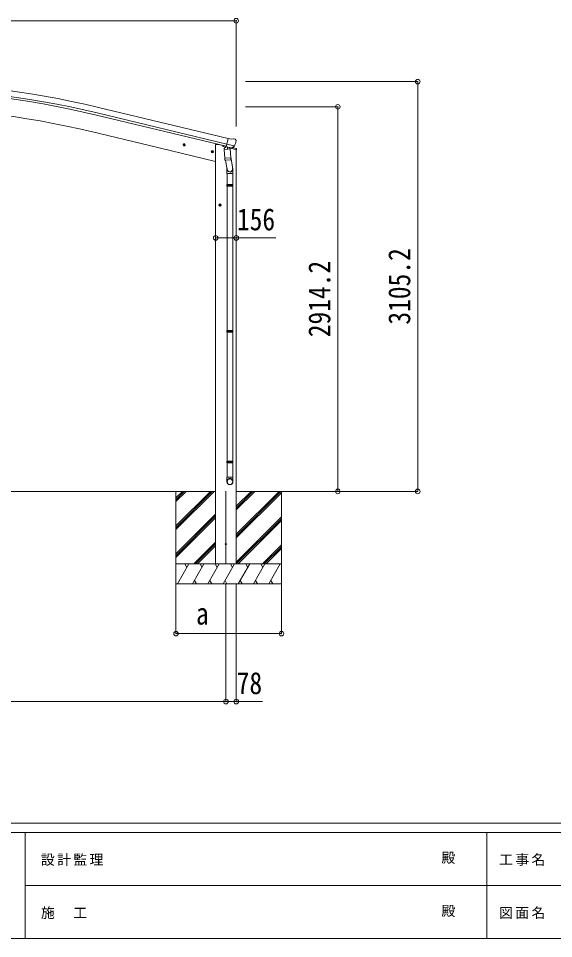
# Model space of a CAD drawing. Units: millimetres at full size. Extents: x -9783 to 9892, y -6828 to 6752.
# Drawn here: x -4022 to 36, y -6828 to 145 of the extents above; entities that cross this region are included whole.
import ezdxf
from ezdxf.enums import TextEntityAlignment as Align

# ---------------------------------------------------------------- set-up
doc = ezdxf.new("R2010")
doc.units = ezdxf.units.MM
doc.header["$LTSCALE"] = 35
doc.header["$PDMODE"] = 32
doc.header["$PDSIZE"] = 35
for name, color, linetype, lineweight in [('0-0_0', 7, 'Continuous', 9), ('0-1_本体', 4, 'Continuous', 9), ('0-2_部品', 7, 'Continuous', 9), ('0-8_PARTS2', 2, 'Continuous', 9), ('0-A_寸法', 6, 'Continuous', 9), ('F-0_240', 7, 'Continuous', 9)]:
    doc.layers.add(name, color=color, linetype=linetype, lineweight=lineweight)
doc.styles.add('ＭＳ ゴシック', font='')
doc.styles.get('ＭＳ ゴシック').set_extended_font_data('MS Gothic')

msp = doc.modelspace()

# ---------------------------------------------------------------- linework, layer by layer
at = {"layer": '0-0_0'}
for p, q in [((-7605.81, -3439.41), (-2526.66, -3439.41)), ((-2826.94, -3439.41), (-2826.94, -4139.41)), ((-2826.94, -3700.14), (-2566.21, -3439.41)), ((-2826.94, -3714.28), (-2552.07, -3439.41)), ((-2826.94, -3728.43), (-2537.93, -3439.41)), ((-2826.94, -3516.3), (-2750.06, -3439.41)), ((-2826.94, -3502.15), (-2764.2, -3439.41)), ((-2826.94, -3488.01), (-2778.34, -3439.41)), ((-2370.16, -3439.41), (-1938.78, -3439.41)), ((-2370.16, -3763.86), (-2045.71, -3439.41)), ((-2370.16, -3778), (-2031.57, -3439.41)), ((-2370.16, -3580.01), (-2229.56, -3439.41)), ((-2370.16, -3565.87), (-2243.7, -3439.41)), ((-2370.16, -3551.73), (-2257.84, -3439.41)), ((-2370.16, -3792.14), (-2026.94, -3448.93)), ((-2026.94, -3439.41), (-2026.94, -4139.41)), ((-2826.94, -3912.27), (-2526.16, -3611.49)), ((-2826.94, -3926.42), (-2526.16, -3625.64)), ((-2826.94, -3940.56), (-2526.16, -3639.78)), ((-2370.16, -3975.99), (-2026.94, -3632.78)), ((-2369.44, -3989.41), (-2026.94, -3646.92)), ((-2355.3, -3989.41), (-2026.94, -3661.06)), ((-2691.95, -3989.41), (-2526.16, -3823.63)), ((-2677.81, -3989.41), (-2526.16, -3837.77)), ((-2663.66, -3989.41), (-2526.16, -3851.91)), ((-2171.45, -3989.41), (-2026.94, -3844.91)), ((-2157.31, -3989.41), (-2026.94, -3859.05)), ((-2143.16, -3989.41), (-2026.94, -3873.19)), ((-2026.94, -3989.41), (-2826.94, -3989.41)), ((-2816.65, -4139.41), (-2730.05, -3989.41)), ((-2745.05, -4015.4), (-2760.05, -3989.41)), ((-2701.18, -4139.41), (-2614.58, -3989.41)), ((-2629.58, -4015.4), (-2644.58, -3989.41)), ((-2585.71, -4139.41), (-2499.11, -3989.41)), ((-2514.11, -4015.4), (-2529.11, -3989.41)), ((-2493.94, -3989.41), (-2359.94, -3989.41)), ((-2470.24, -4139.41), (-2383.64, -3989.41)), ((-2398.64, -4015.4), (-2413.64, -3989.41)), ((-2354.77, -4139.41), (-2268.17, -3989.41)), ((-2283.17, -4015.4), (-2298.17, -3989.41)), ((-2239.3, -4139.41), (-2152.7, -3989.41)), ((-2182.7, -3989.41), (-2167.7, -4015.4)), ((-2123.83, -4139.41), (-2037.23, -3989.41)), ((-2686.18, -4113.44), (-2671.18, -4139.41)), ((-2570.71, -4113.43), (-2555.71, -4139.41)), ((-2455.24, -4113.43), (-2440.24, -4139.41)), ((-2339.77, -4113.44), (-2324.77, -4139.41)), ((-2224.3, -4113.44), (-2209.3, -4139.41)), ((-2108.83, -4113.44), (-2093.83, -4139.41)), ((-2826.94, -4139.41), (-2026.94, -4139.41))]:
    msp.add_line(p, q, dxfattribs=at)
at = {"layer": '0-1_本体'}
for p, q in [((-3415.08, -529.63), (-2431.83, -765.69)), ((-3429.08, -587.98), (-2445.84, -824.03)), ((-3425.15, -571.61), (-2441.91, -807.67)), ((-3036.87, -816.86), (-3459.66, -715.36)), ((-2526.16, -939.47), (-3036.87, -816.86)), ((-2526.16, -810.03), (-2506.16, -810.03)), ((-2526.16, -3989.41), (-2526.16, -810.03)), ((-2505.66, -810.03), (-2472.39, -818.02)), ((-2370.16, -3989.41), (-2370.16, -849.18))]:
    msp.add_line(p, q, dxfattribs=at)
for radius in [7073, 7029.83, 7013, 6882]:
    msp.add_arc((-5066.23, -7407.21), radius, 76.5, 103.5, dxfattribs=at)
at = {"layer": '0-2_部品'}
for p, q in [((-2405.51, -770.28), (-2431.44, -764.06)), ((-2774.57, -810.93), (-2755.13, -815.6)), ((-2766.98, -806.07), (-2772.15, -811.51)), ((-2767.19, -822.99), (-2762.52, -803.54)), ((-2759.68, -807.82), (-2766.98, -806.07)), ((-2762.72, -820.46), (-2757.55, -815.01)), ((-2757.55, -815.01), (-2759.68, -807.82)), ((-2472.89, -817.54), (-2472.89, -820.69)), ((-2450.85, -829.93), (-2469.05, -825.55)), ((-2447.16, -825.69), (-2460.48, -841.01)), ((-2446.22, -825.62), (-2447.16, -825.69)), ((-2443.14, -828.1), (-2444.67, -827.73)), ((-2406.43, -836.91), (-2443.14, -828.1)), ((-2384.51, -821.9), (-2442.01, -808.1)), ((-2437.19, -829.92), (-2436.16, -844.53)), ((-2404.07, -837.38), (-2411.59, -835.58)), ((-2405.51, -770.28), (-2392.25, -767.58)), ((-2401.36, -836.81), (-2384.98, -822.32)), ((-2397.57, -833.46), (-2370.63, -839.93)), ((-2377.77, -770.77), (-2390.95, -767.61)), ((-2374.67, -773.02), (-2370.81, -779.32)), ((-2370.45, -781.6), (-2370.73, -782.75)), ((-2560.65, -862.29), (-2541.21, -866.95)), ((-2553.06, -857.42), (-2558.23, -862.87)), ((-2553.26, -874.34), (-2548.6, -854.9)), ((-2545.76, -859.18), (-2553.06, -857.42)), ((-2548.8, -871.82), (-2543.63, -866.37)), ((-2543.63, -866.37), (-2545.76, -859.18)), ((-2461.58, -847.46), (-2415.89, -844.26)), ((-2456.91, -914.29), (-2461.58, -847.46)), ((-2460.48, -841.01), (-2460.03, -847.35)), ((-2408.97, -838.92), (-2434.79, -845.35)), ((-2417.67, -841.08), (-2417.44, -844.37)), ((-2415.89, -844.26), (-2411.22, -911.1)), ((-2411.58, -905.98), (-2397.04, -993.85)), ((-2368.33, -849.74), (-2411.14, -839.46)), ((-2408.27, -837.14), (-2408.22, -837.88)), ((-2404.9, -837.27), (-2406.43, -836.91)), ((-2368.33, -842.84), (-2368.33, -849.74)), ((-2456.91, -914.29), (-2411.22, -911.1)), ((-2456.89, -914.29), (-2456.01, -926.99)), ((-2412.2, -925.7), (-2453.9, -928.62)), ((-2450.36, -928.37), (-2437.74, -1003.17)), ((-2410.36, -923.57), (-2411.23, -911.1)), ((-2410.75, -924.92), (-2410.75, -924.92)), ((-2440.89, -996.35), (-2440.89, -1031.01)), ((-2440.89, -1031.01), (-2394.89, -1031.01)), ((-2438.89, -1031.01), (-2438.89, -1113.67)), ((-2396.89, -1031.01), (-2396.89, -1113.67)), ((-2394.89, -1031.01), (-2394.89, -996.66)), ((-2440.89, -1115.67), (-2439.89, -1113.67)), ((-2440.89, -1115.67), (-2394.89, -1115.67)), ((-2440.89, -1115.67), (-2440.89, -1123.67)), ((-2439.89, -1113.67), (-2395.89, -1113.67)), ((-2394.89, -1115.67), (-2395.89, -1113.67)), ((-2440.89, -1123.67), (-2394.89, -1123.67)), ((-2440.89, -1123.67), (-2439.89, -1125.67)), ((-2439.89, -1125.67), (-2395.89, -1125.67)), ((-2438.89, -1125.67), (-2438.89, -2219.85)), ((-2396.89, -1125.67), (-2396.89, -2219.85)), ((-2502.4, -1269.53), (-2482.4, -1269.53)), ((-2496.15, -1263.03), (-2499.9, -1269.53)), ((-2488.64, -1263.03), (-2496.15, -1263.03)), ((-2492.4, -1279.53), (-2492.4, -1259.53)), ((-2484.89, -1269.53), (-2488.64, -1263.03)), ((-2488.64, -1276.03), (-2484.89, -1269.53)), ((-2440.89, -2221.85), (-2439.89, -2219.85)), ((-2440.89, -2221.85), (-2394.89, -2221.85)), ((-2440.89, -2221.85), (-2440.89, -2229.85)), ((-2440.89, -2229.85), (-2394.89, -2229.85)), ((-2440.89, -2229.85), (-2439.89, -2231.85)), ((-2439.89, -2219.85), (-2395.89, -2219.85)), ((-2394.89, -2221.85), (-2395.89, -2219.85)), ((-2439.89, -2231.85), (-2395.89, -2231.85)), ((-2438.89, -2231.85), (-2438.89, -3210.04)), ((-2396.89, -2231.85), (-2396.89, -3210.04)), ((-2440.89, -3212.04), (-2439.89, -3210.04)), ((-2440.89, -3212.04), (-2394.89, -3212.04)), ((-2440.89, -3212.04), (-2440.89, -3220.04)), ((-2440.89, -3220.04), (-2394.89, -3220.04)), ((-2440.89, -3220.04), (-2439.89, -3222.04)), ((-2439.89, -3210.04), (-2395.89, -3210.04)), ((-2439.89, -3222.04), (-2395.89, -3222.04)), ((-2438.89, -3222.04), (-2438.89, -3332.04)), ((-2396.89, -3222.04), (-2396.89, -3332.04)), ((-2394.89, -3212.04), (-2395.89, -3210.04)), ((-2440.89, -3366.18), (-2440.89, -3332.04)), ((-2440.89, -3332.04), (-2394.89, -3332.04)), ((-2394.89, -3366.18), (-2394.89, -3332.04))]:
    msp.add_line(p, q, dxfattribs=at)
for points in [[(-2436.87, -829.51), (-2446.59, -827.17), (-2431.44, -764.06)], [(-2772.15, -811.51), (-2770.02, -818.71), (-2762.72, -820.46)], [(-2436.87, -829.51), (-2436.63, -829.66), (-2411.87, -835.6), (-2411.59, -835.58)], [(-2384.24, -821.33), (-2384.82, -822.17), (-2384.98, -822.32)], [(-2558.23, -862.87), (-2556.1, -870.06), (-2548.8, -871.82)], [(-2394.89, -1115.67), (-2394.89, -1123.67), (-2395.89, -1125.67)], [(-2499.9, -1269.53), (-2496.15, -1276.03), (-2488.64, -1276.03)], [(-2394.89, -2221.85), (-2394.89, -2229.85), (-2395.89, -2231.85)], [(-2394.89, -3212.04), (-2394.89, -3220.04), (-2395.89, -3222.04)]]:
    msp.add_lwpolyline(points, dxfattribs=at)
for centre, radius in [((-2764.85, -813.26), 8.5), ((-2764.85, -813.26), 7.7), ((-2764.85, -813.26), 6.5), ((-2550.93, -864.62), 8.5), ((-2550.93, -864.62), 7.7), ((-2550.93, -864.62), 6.5), ((-2492.4, -1269.53), 8.5), ((-2492.4, -1269.53), 7.7), ((-2492.4, -1269.53), 6.5)]:
    msp.add_circle(centre, radius, dxfattribs=at)
at = {"layer": '0-2_部品', "color": 4}
msp.add_circle((-2448.66, -3839.41), 4.5, dxfattribs=at)
at = {"layer": '0-2_部品'}
for centre, radius, start, end in [((-2467.89, -820.69), 5, 180, 256.5), ((-2444.55, -827.24), 0.5, 221.23754, 256.5), ((-2437.78, -830), 0.604, 7.79405, 79.40158), ((-2407.77, -837.1), 0.5, 76.5, 184), ((-2391.65, -770.52), 3, 76.5, 101.5), ((-2567.53, -735.5), 202.4, 334.90875, 346.5), ((-2378.93, -775.63), 5, 31.5, 76.5), ((-2435.14, -844.38), 1.03, 188.03431, 289.96103), ((-2409.22, -837.95), 1, 284, 4), ((-2404.79, -836.79), 0.5, 256.5, 291.76246), ((-2371.33, -842.84), 3, 0, 76.5), ((-2454.04, -926.62), 2, 190.53157, 274), ((-2412.34, -923.71), 2, 274, 322.59038), ((-2412.3, -923.74), 1.95, 322.52234, 4.95983), ((-2424.89, -996.66), 30, 0, 2.54858)]:
    msp.add_arc(centre, radius, start, end, dxfattribs=at)
for centre, major_axis, ratio, start_param, end_param in [((-2373.37, -780.88), (1.57, -2.57), 0.99628, 0.7835347, 1.5707963), ((-2403.37, -834.46), (0.73, -2.92), 0.997631, 5.8041905, 5.8929484), ((-2403.4, -834.33), (-2.63, 3.16), 0.650902, 2.1145521, 2.1873627), ((-2403.35, -834.56), (0.73, -2.92), 0.997631, 5.965759, 6.7621801), ((-2417.89, -996.35), (-23, 0), 0.996195, 6.0000678, 10.0103449), ((-2417.89, -996.35), (-21, 0), 0.996195, 0.3319459, 3.3482706), ((-2417.89, -3364.44), (23, 0), 0.996195, 6.2831853, 9.424778), ((-2417.89, -3366.18), (23, 0), 0.996195, 6.2831853, 9.424778), ((-2417.89, -3366.18), (0, -23.43), 0.981806, 4.712389, 7.8539816)]:
    msp.add_ellipse(centre, major_axis=major_axis, ratio=ratio, start_param=start_param, end_param=end_param, dxfattribs=at)
msp.add_ellipse((-2417.89, -3366.18), major_axis=(-21, 0), ratio=0.996195, dxfattribs=at)
at = {"layer": '0-8_PARTS2', "color": 6}
msp.add_line((-7762.31, 127.48), (-2370.29, 127.48), dxfattribs=at)
at = {"layer": '0-8_PARTS2'}
msp.add_line((-2448.66, -3436.92), (-2448.66, -3991.91), dxfattribs=at)
at = {"layer": '0-A_寸法'}
for p, q in [((-2370.29, 127.48), (-2370.29, -674.85)), ((-993.71, -334.21), (-2300.14, -334.21)), ((-993.71, -3439.41), (-993.71, -334.21)), ((-1599.69, -525.21), (-2300.14, -525.21)), ((-1599.69, -3439.41), (-1599.69, -525.21)), ((-2526.16, -1518.17), (-2370.16, -1518.17)), ((-2370.16, -1518.17), (-2070.16, -1518.17)), ((-1599.69, -3439.41), (-1993.93, -3439.41)), ((-993.71, -3439.41), (-1599.69, -3439.41)), ((-2826.94, -4517.32), (-2826.94, -4142.91)), ((-2448.16, -5032.3), (-2448.16, -4142.91)), ((-2370.16, -5032.3), (-2370.16, -4142.91)), ((-2026.94, -4517.32), (-2026.94, -4142.91)), ((-2026.94, -4517.32), (-2826.94, -4517.32)), ((-7684.31, -5032.3), (-2448.16, -5032.3)), ((-2448.16, -5032.3), (-2370.16, -5032.3)), ((-2370.16, -5032.3), (-2170.16, -5032.3))]:
    msp.add_line(p, q, dxfattribs=at)
for p in [(-2370.29, 127.48), (-993.71, -334.21), (-1599.69, -525.21), (-2526.16, -1518.17), (-2370.16, -1518.17), (-1599.69, -3439.41), (-993.71, -3439.41), (-2826.94, -4517.32), (-2026.94, -4517.32), (-2448.16, -5032.3), (-2370.16, -5032.3)]:
    msp.add_point(p, dxfattribs=at)
at = {"layer": 'F-0_240', "color": 5}
for p, q in [((-9783.03, -5953.1), (9396.97, -5953.1)), ((-9783.03, -6023.1), (6285.75, -6023.1)), ((-3969.25, -6023.1), (-3969.25, -6828.1)), ((-469.25, -6023.1), (-469.25, -6828.1)), ((-3969.25, -6425.6), (3205.75, -6425.6)), ((-9783.03, -6828.1), (9396.97, -6828.1))]:
    msp.add_line(p, q, dxfattribs=at)

# ---------------------------------------------------------------- texts
at = {"layer": '0-A_寸法', "color": 7, "style": 'ＭＳ ゴシック', "width": 0.85}
for s, p in [('156', (-2364.53, -1511.17)), ('a', (-2675.07, -4498.32)), ('78', (-2366.41, -5025.3))]:
    msp.add_text(s, height=166.8, dxfattribs=at).set_placement(p, align=Align.BOTTOM_LEFT)
for s, p in [('3105.2', (-1000.71, -2175.56)), ('2914.2', (-1606.69, -2271.06))]:
    msp.add_text(s, height=166.8, rotation=90, dxfattribs=at).set_placement(p, align=Align.BOTTOM_LEFT)
at = {"layer": 'F-0_240', "style": 'ＭＳ ゴシック'}
for p in [(-814.24, -6276.85), (-814.24, -6679.35)]:
    msp.add_text('殿', height=76.98, dxfattribs=at).set_placement(p, align=Align.BOTTOM_LEFT)
at = {"layer": 'F-0_240', "char_height": 76.98, "attachment_point": 7, "style": 'ＭＳ ゴシック'}
for s, insert in [('\\T1.17;設計監理', (-3851.04, -6276.85)), ('\\T1.17;工事名', (-376.96, -6276.85)), ('\\T1.17;施\u3000工', (-3851.04, -6679.35)), ('\\T1.17;図面名', (-376.96, -6679.35))]:
    msp.add_mtext(s, dxfattribs=dict(at, insert=insert))

doc.saveas('drawing.dxf')
